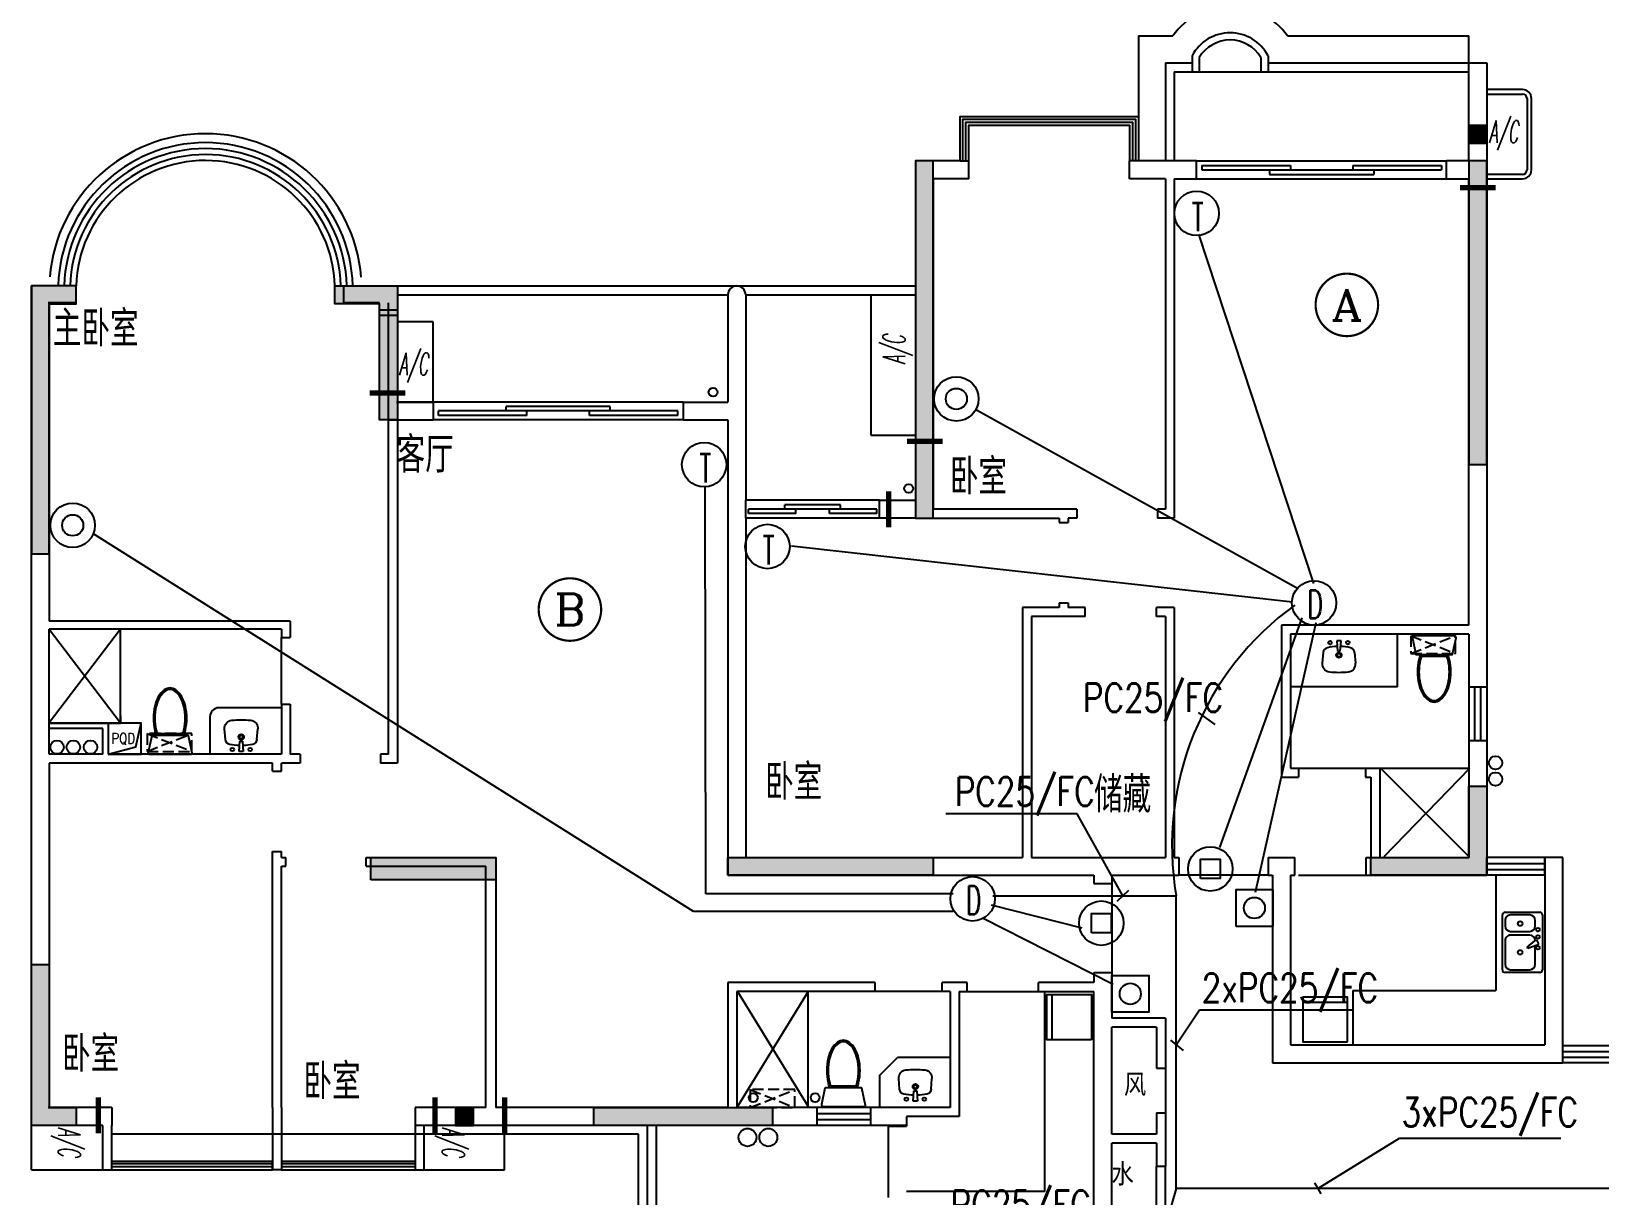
# Model space of a CAD drawing. Extents: x 51239 to 135339, y -206498 to -147098.
# Drawn here: x 94467 to 112030, y -172889 to -159850 of the extents above; entities that cross this region are included whole.
import ezdxf
from ezdxf.enums import TextEntityAlignment as Align

# ---------------------------------------------------------------- set-up
doc = ezdxf.new("R2010")
doc.units = 0
doc.header["$LTSCALE"] = 1000
doc.header["$MEASUREMENT"] = 0
for name, pattern in [('CONTINOUS', [0]), ('DASH', [0.35, 0.25, -0.1]), ('DASHED_50', [0.375, 0.25, -0.125])]:
    doc.linetypes.add(name, pattern=pattern)
doc.layers.get('0').update_dxf_attribs({"linetype": 'CONTINUOUS'})
for name, color, linetype in [('DJ', 4, 'CONTINUOUS'), ('KT', 251, 'CONTINUOUS'), ('PUB_TEXT', 7, 'CONTINUOUS'), ('WALL', 7, 'CONTINUOUS'), ('WINDOW', 7, 'CONTINUOUS'), ('WINDOW_TEXT', 7, 'CONTINUOUS'), ('厨卫', 251, 'CONTINUOUS'), ('文字', 7, 'CONTINUOUS'), ('构造柱', 7, 'CONTINUOUS'), ('柱', 252, 'CONTINUOUS'), ('热水器', 252, 'CONTINUOUS'), ('空调位', 7, 'CONTINUOUS'), ('管道', 6, 'CONTINUOUS'), ('轴线', 2, 'CONTINUOUS')]:
    doc.layers.add(name, color=color, linetype=linetype)
doc.styles.add('_HZTXT', font='txt.shx', dxfattribs={"width": 0.8, "bigfont": 'hztxt.shx'})
doc.styles.add('_SIMPLEX', font='SIMPLEX.shx', dxfattribs={"width": 0.8})
doc.styles.add('COMP', font='COMPLEX', dxfattribs={"bigfont": 'hztxt'})
doc.styles.add('DIM_FONT', font='wcad.shx', dxfattribs={"width": 0.8})
doc.styles.add('HZTXT', font='romans.shx', dxfattribs={"width": 0.8, "bigfont": 'hztxt.shx'})
doc.styles.add('ITALICC', font='italicc.shx', dxfattribs={"width": 0.6})
doc.styles.add('SIMPLEX', font='SIMPLEX.SHX')

# ---------------------------------------------------------------- blocks, each defined once
blk = doc.blocks.new('WC2')
for points in [[(211, 207, 0.354037), (207, 212), (24, 251, 0.477064), (0, 231), (0, -231, 0.477064), (12, -241), (207, -200, 0.354037), (211, -195)], [(218, 163), (218, -150, 0.033558), (269, -165, 0.056391), (405, -181, 0.056391), (541, -165, 0.070142), (644, -126, 0.106098), (721, -59, 0.162033), (743, 6, 0.162033), (721, 71, 0.106098), (644, 138, 0.070142), (541, 178, 0.056391), (405, 193, 0.056391), (269, 178, 0.033558)], [(232, 150), (232, -138, 0.027675), (273, -149, 0.056391), (405, -164, 0.056391), (537, -149, 0.070142), (636, -112, 0.106098), (708, -49, 0.162033), (726, 6, 0.162033), (708, 61, 0.106098), (636, 124, 0.070142), (537, 162, 0.056391), (405, 177, 0.056391), (273, 162, 0.027675)]]:
    blk.add_lwpolyline(points, format="xyb", close=True)
blk = doc.blocks.new('A')
at = {"layer": '厨卫'}
blk.add_lwpolyline([(-370, 0), (-59, 85), (0, 350)], dxfattribs=at)
blk.add_lwpolyline([(-370, 0), (0, 0), (0, 350), (-370, 350)], close=True, dxfattribs=at)
at = {"layer": '厨卫', "style": 'HZTXT', "width": 0.8}
blk.add_text('PQD', height=120, dxfattribs=at).set_placement((-333, 118))
blk = doc.blocks.new('RSQ')
at = {"layer": '热水器', "linetype": 'DASH', "ltscale": 0.5}
for p, q in [((-250, 0), (250, -200)), ((-250, -200), (250, 0))]:
    blk.add_line(p, q, dxfattribs=at)
blk.add_lwpolyline([(250, 0), (-250, 0), (-250, -200), (250, -200)], close=True, dxfattribs=at)
blk = doc.blocks.new('M_E29JIV')
at = {"color": 0, "linetype": 'ByBlock'}
for p, q in [((0, -307), (0, 307)), ((31, 338), (419, 338)), ((82, 245), (82, 40)), ((358, 307), (143, 307)), ((419, -20), (419, 245)), ((450, 307), (450, -307)), ((48, 2), (57, -12)), ((59, 31), (163, 70)), ((173, 53), (87, -18)), ((163, 70), (173, 53)), ((143, -82), (358, -82)), ((358, -123), (143, -123)), ((419, -338), (31, -338)), ((82, -184), (82, -245)), ((143, -307), (358, -307)), ((419, -245), (419, -184))]:
    blk.add_line(p, q, dxfattribs=at)
for centre, radius in [((51, 61), 20.5), ((251, 112), 25.6), ((51, -61), 20.5), ((51, -143), 20.5), ((251, -210), 25.6)]:
    blk.add_circle(centre, radius, dxfattribs=at)
for centre, radius, start, end in [((31, 307), 30.7, 90, 180), ((143, 245), 61.4, 90, 180), ((358, 245), 61.4, 0, 90), ((419, 307), 30.7, 0, 90), ((66, 12), 20.5, 110.5377, 210), ((74, -2), 20.5, 210, 309.4623), ((143, -20), 61.4, 180, 270), ((143, -184), 61.4, 90, 180), ((358, -20), 61.4, 270, 0), ((358, -184), 61.4, 0, 90), ((31, -307), 30.7, 180, 270), ((143, -245), 61.4, 180, 270), ((358, -245), 61.4, 270, 0), ((419, -307), 30.7, 270, 0)]:
    blk.add_arc(centre, radius, start, end, dxfattribs=at)
at = {"style": 'DIM_FONT', "width": 0.8, "flags": 9}
for tag in ['XSIZE', 'YSIZE']:
    blk.add_attdef(tag, (0, 0), '', height=0.5, dxfattribs=at)
blk = doc.blocks.new('_INDEX1')
at = {"const_width": 0.035}
blk.add_lwpolyline([(-0.5, 0, 1), (0.5, 0, 1)], format="xyb", close=True, dxfattribs=at)
at = {"style": 'COMP', "width": 2.333333}
blk.add_attdef('1', text='', height=0.5, dxfattribs=at).set_placement((-0.25, -0.25), (0.25, -0.25), align=Align.FIT)

msp = doc.modelspace()

# ---------------------------------------------------------------- hatches: boundary and pattern name
at = {"layer": '构造柱'}
for points in [[(110566.7, -161102.7), (110766.7, -161102.7), (110766.7, -160902.7), (110566.7, -160902.7)], [(99216.7, -172102.7), (99416.7, -172102.7), (99416.7, -171902.7), (99216.7, -171902.7)]]:
    msp.add_hatch(color=256, dxfattribs=at).paths.add_polyline_path(points)
at = {"layer": '柱'}
h = msp.add_hatch(color=256, dxfattribs=at)
h.paths.add_polyline_path([(110666.7, -173701.7), (110666.7, -173501.7), (111366.7, -173501.7), (111366.7, -175901.7), (110566.7, -175901.7), (110566.7, -175701.7), (111166.7, -175701.7), (111166.7, -173701.7)])
h.paths.add_polyline_path([(97566.7, -176501.7), (97066.7, -176501.7), (97066.7, -178101.7), (97266.7, -178101.7), (97266.7, -176701.7), (97566.7, -176701.7)])
h.paths.add_polyline_path([(97066.7, -180001.7), (97266.7, -180001.7), (97266.7, -181801.7), (97716.7, -181801.7), (97716.7, -182001.7), (97066.7, -182001.7)])
h.paths.add_polyline_path([(94466.7, -170301.7), (94666.7, -170301.7), (94666.7, -171901.7), (94966.7, -171901.7), (94966.7, -172101.7), (94466.7, -172101.7)])
h.paths.add_polyline_path([(94966.7, -162701.7), (94466.7, -162701.7), (94466.7, -165701.7), (94666.7, -165701.7), (94666.7, -162901.7), (94966.7, -162901.7)])
h.paths.add_polyline_path([(100266.7, -181801.7), (100266.7, -182001.7), (101666.7, -182001.7), (101666.7, -181801.7), (100966.7, -181801.7), (100966.7, -181001.7), (100766.7, -181001.7), (100766.7, -181801.7)])
h.paths.add_polyline_path([(101066.7, -175301.7), (101566.7, -175301.7), (101566.7, -177291.7), (101366.7, -177291.7), (101366.7, -175501.7), (101066.7, -175501.7)])
h.paths.add_polyline_path([(106266.7, -180901.7), (106466.7, -180901.7), (106466.7, -182501.7), (106266.7, -182501.7)])
h.paths.add_polyline_path([(110566.7, -180501.7), (110766.7, -180501.7), (110766.7, -182501.7), (110566.7, -182501.7)])
h.paths.add_polyline_path([(106466.7, -175301.7), (106466.7, -175501.7), (104466.7, -175501.7), (104466.7, -175301.7)])
h.paths.add_polyline_path([(109566.7, -173701.7), (109566.7, -173501.7), (108866.7, -173501.7), (108866.7, -175901.7), (109666.7, -175901.7), (109666.7, -175701.7), (109066.7, -175701.7), (109066.7, -173701.7)])
h.paths.add_polyline_path([(109066.7, -173701.7), (109066.7, -175701.7)], flags=16)
h.paths.add_polyline_path([(102266.7, -169301.7), (102266.7, -169101.7), (104566.7, -169101.7), (104566.7, -169301.7)])
h.paths.add_polyline_path([(98266.7, -169351.7), (98266.7, -169101.7), (99666.7, -169101.7), (99666.7, -169351.7)])
h.paths.add_polyline_path([(100766.7, -172101.7), (100766.7, -171901.7), (102766.7, -171901.7), (102766.7, -172101.7)])
h.paths.add_polyline_path([(97866.7, -162701.7), (98566.7, -162701.7), (98566.7, -164001.7), (98566.7, -164201.7), (98366.7, -164201.7), (98366.7, -162901.7), (97866.7, -162901.7)])
h.paths.add_polyline_path([(110566.7, -168301.7), (110766.7, -168301.7), (110766.7, -169301.7), (109466.7, -169301.7), (109466.7, -169101.7), (110566.7, -169101.7)])
h.paths.add_polyline_path([(104366.7, -165301.7), (104566.7, -165301.7), (104566.7, -161301.7), (104366.7, -161301.7)])
h.paths.add_polyline_path([(110566.7, -164701.7), (110766.7, -164701.7), (110766.7, -161301.7), (110566.7, -161301.7)])
h.paths.add_polyline_path([(125766.7, -169351.7), (125766.7, -169101.7), (124366.7, -169101.7), (124366.7, -169351.7)])
h.paths.add_polyline_path([(117566.7, -175301.7), (117566.7, -175501.7), (119566.7, -175501.7), (119566.7, -175301.7)])
h.paths.add_polyline_path([(113466.7, -180501.7), (113266.7, -180501.7), (113266.7, -182501.7), (113466.7, -182501.7)])
h.paths.add_polyline_path([(117766.7, -180901.7), (117566.7, -180901.7), (117566.7, -182501.7), (117766.7, -182501.7)])
h.paths.add_polyline_path([(114466.7, -173701.7), (114466.7, -173501.7), (115166.7, -173501.7), (115166.7, -175901.7), (114366.7, -175901.7), (114366.7, -175701.7), (114966.7, -175701.7), (114966.7, -173701.7)])
h.paths.add_polyline_path([(113366.7, -173701.7), (113366.7, -173501.7), (112666.7, -173501.7), (112666.7, -175901.7), (113466.7, -175901.7), (113466.7, -175701.7), (112866.7, -175701.7), (112866.7, -173701.7)])
h.paths.add_polyline_path([(114966.7, -173701.7), (114966.7, -175701.7)], flags=16)
h.paths.add_polyline_path([(123766.7, -181801.7), (123766.7, -182001.7), (122366.7, -182001.7), (122366.7, -181801.7), (123066.7, -181801.7), (123066.7, -181001.7), (123266.7, -181001.7), (123266.7, -181801.7)])
h.paths.add_polyline_path([(122966.7, -175301.7), (122466.7, -175301.7), (122466.7, -177291.7), (122666.7, -177291.7), (122666.7, -175501.7), (122966.7, -175501.7)])
h.paths.add_polyline_path([(113466.7, -168301.7), (113266.7, -168301.7), (113266.7, -169301.7), (114566.7, -169301.7), (114566.7, -169101.7), (113466.7, -169101.7)])
h.paths.add_polyline_path([(113466.7, -164701.7), (113266.7, -164701.7), (113266.7, -161301.7), (113466.7, -161301.7)])
h.paths.add_polyline_path([(121766.7, -169301.7), (121766.7, -169101.7), (119466.7, -169101.7), (119466.7, -169301.7)])
h.paths.add_polyline_path([(123266.7, -172101.7), (123266.7, -171901.7), (121266.7, -171901.7), (121266.7, -172101.7)])
h.paths.add_polyline_path([(119666.7, -165301.7), (119466.7, -165301.7), (119466.7, -161301.7), (119666.7, -161301.7)])
h.paths.add_polyline_path([(126966.7, -180001.7), (126766.7, -180001.7), (126766.7, -181801.7), (126316.7, -181801.7), (126316.7, -182001.7), (126966.7, -182001.7)])
h.paths.add_polyline_path([(126466.7, -176501.7), (126966.7, -176501.7), (126966.7, -178101.7), (126766.7, -178101.7), (126766.7, -176701.7), (126466.7, -176701.7)])
h.paths.add_polyline_path([(129566.7, -170301.7), (129366.7, -170301.7), (129366.7, -171901.7), (129066.7, -171901.7), (129066.7, -172101.7), (129566.7, -172101.7)])
h.paths.add_polyline_path([(126166.7, -162701.7), (125466.7, -162701.7), (125466.7, -164001.7), (125466.7, -164201.7), (125666.7, -164201.7), (125666.7, -162901.7), (126166.7, -162901.7)])
h.paths.add_polyline_path([(129066.7, -162701.7), (129566.7, -162701.7), (129566.7, -165701.7), (129366.7, -165701.7), (129366.7, -162901.7), (129066.7, -162901.7)])

# ---------------------------------------------------------------- linework, layer by layer
for p, q in [((107516.7, -161301.7), (110316.7, -161301.7)), ((107575.1, -161351.9), (108566.7, -161351.9)), ((107575.1, -161351.9), (107575.1, -161401.7)), ((107575.1, -161401.7), (108566.7, -161401.7)), ((108333.4, -161401.7), (108333.4, -161451.4)), ((108566.7, -161351.9), (108566.7, -161401.7)), ((108566.7, -161401.7), (109266.7, -161401.7)), ((109266.7, -161351.9), (110258.4, -161351.9)), ((109266.7, -161351.9), (109266.7, -161401.7)), ((109266.7, -161401.7), (110258.4, -161401.7)), ((109500.1, -161401.7), (109500.1, -161451.4)), ((110258.4, -161351.9), (110258.4, -161401.7)), ((107516.7, -161501.7), (110316.7, -161501.7)), ((108333.4, -161451.4), (109500.1, -161451.4)), ((101766.7, -164001.6), (98966.7, -164001.6)), ((101766.7, -164201.6), (98966.7, -164201.6)), ((99025.1, -164151.4), (99025.1, -164101.6)), ((100016.7, -164101.6), (99025.1, -164101.6)), ((100016.7, -164151.4), (99025.1, -164151.4)), ((100950.1, -164051.9), (99783.4, -164051.9)), ((99783.4, -164101.6), (99783.4, -164051.9)), ((100716.7, -164101.6), (100016.7, -164101.6)), ((100016.7, -164151.4), (100016.7, -164101.6)), ((101708.4, -164101.6), (100716.7, -164101.6)), ((100716.7, -164151.4), (100716.7, -164101.6)), ((101708.4, -164151.4), (100716.7, -164151.4)), ((100950.1, -164101.6), (100950.1, -164051.9)), ((101708.4, -164151.4), (101708.4, -164101.6)), ((103966.7, -165101.7), (102466.7, -165101.7)), ((103029.2, -165201.7), (102498, -165201.7)), ((102498, -165251.4), (102498, -165201.7)), ((103029.2, -165251.4), (102498, -165251.4)), ((102904.2, -165201.7), (102904.2, -165151.9)), ((103529.2, -165151.9), (102904.2, -165151.9)), ((103029.2, -165251.4), (103029.2, -165201.7)), ((103404.2, -165201.7), (103029.2, -165201.7)), ((103404.2, -165251.4), (103404.2, -165201.7)), ((103935.5, -165201.7), (103404.2, -165201.7)), ((103935.5, -165251.4), (103404.2, -165251.4)), ((103529.2, -165201.7), (103529.2, -165151.9)), ((103935.5, -165251.4), (103935.5, -165201.7)), ((103966.7, -165301.7), (102466.7, -165301.7)), ((110566.7, -167191.7), (110566.7, -167791.7)), ((110633.4, -167791.7), (110633.4, -167191.7)), ((110700.1, -167791.7), (110700.1, -167191.7)), ((110766.7, -167191.7), (110766.7, -167791.7)), ((111416.7, -169101.7), (110766.7, -169101.7)), ((110766.7, -169168.3), (111416.7, -169168.3)), ((110766.7, -169235), (111416.7, -169235)), ((111416.7, -169301.7), (110766.7, -169301.7)), ((112416.7, -171211.7), (111616.7, -171211.7)), ((111616.7, -171275), (112416.7, -171275)), ((111616.7, -171338.3), (112416.7, -171338.3)), ((112416.7, -171401.7), (111616.7, -171401.7)), ((107166.7, -171461.7), (107166.7, -171961.7)), ((103866.7, -171901.7), (103266.7, -171901.7)), ((103266.7, -171968.3), (103866.7, -171968.3)), ((103266.7, -172035), (103866.7, -172035)), ((103866.7, -172101.7), (103266.7, -172101.7)), ((95366.7, -172501.3), (97166.7, -172501.3)), ((97166.7, -172534.6), (95366.7, -172534.6)), ((97166.7, -172567.9), (95366.7, -172567.9)), ((95366.7, -172601.3), (97166.7, -172601.3)), ((97262.9, -172501.3), (98766.7, -172501.3)), ((98766.7, -172534.6), (97262.9, -172534.6)), ((98766.7, -172567.9), (97262.9, -172567.9)), ((97262.9, -172601.3), (98766.7, -172601.3))]:
    msp.add_line(p, q)
for points in [[(104866.7, -161301.7), (104866.7, -160801.7), (106866.7, -160801.7), (106866.7, -161301.7)], [(104900.1, -161301.7), (104900.1, -160835), (106833.4, -160835), (106833.4, -161301.7)], [(104933.4, -161301.7), (104933.4, -160868.3), (106800.1, -160868.3), (106800.1, -161301.7)], [(104966.7, -161301.7), (104966.7, -160901.7), (106766.7, -160901.7), (106766.7, -161301.7)]]:
    msp.add_lwpolyline(points)
at = {"layer": 'DJ'}
for p, q in [((107726.2, -167613.5), (107537.1, -167478)), ((106754.9, -169469.9), (106622.1, -169593.8)), ((107222.5, -171147.2), (107364.5, -171262.6)), ((108836, -172743.8), (108908.5, -172867.6))]:
    msp.add_line(p, q, dxfattribs=at)
at = {"layer": 'DJ', "linetype": 'CONTINOUS'}
for p, q in [((106178.4, -168613.1), (104709.4, -168613.1)), ((106688.7, -169531.6), (106178.4, -168613.1)), ((108874.7, -172809.8), (109788.8, -172244.1)), ((109788.8, -172244.1), (111596.8, -172244.1))]:
    msp.add_line(p, q, dxfattribs=at)
at = {"layer": 'DJ', "linetype": 'ByBlock'}
for p, q in [((107288.6, -171200.9), (107548.5, -170808.5)), ((107548.5, -170808.5), (109260.4, -170808.5))]:
    msp.add_line(p, q, dxfattribs=at)
at = {"layer": 'DJ'}
for points in [[(107561.1, -169338.5), (107561.1, -169120.8), (107778.8, -169120.8), (107778.8, -169338.5)], [(107957.8, -169873.1), (107957.8, -169461.3), (108369.6, -169461.3), (108369.6, -169873.1)], [(106340.5, -169946), (106340.5, -169728.3), (106558.2, -169728.3), (106558.2, -169946)], [(106568, -170835.3), (106568, -170423.5), (106979.8, -170423.5), (106979.8, -170835.3)]]:
    msp.add_lwpolyline(points, close=True, dxfattribs=at)
for centre, radius in [((107516.8, -161888.8), 248.7), ((104825.7, -163966.1), 248.7), ((104825.7, -163966.1), 118.1), ((102001.9, -164702.5), 248.7), ((94929.4, -165381.7), 248.7), ((94929.4, -165381.7), 118.1), ((102711, -165619.5), 248.7), ((108832.6, -166251), 248.7), ((107669.9, -169229.7), 248.7), ((105007.7, -169564.6), 248.7), ((106449.4, -169837.2), 248.7), ((108163.7, -169667.2), 118.1), ((106773.9, -170629.4), 118.1)]:
    msp.add_circle(centre, radius, dxfattribs=at)
at = {"layer": 'KT', "const_width": 60}
for points in [[(110466.7, -161601.7), (110866.7, -161601.7)], [(98256.7, -163901.6), (98656.7, -163901.6)], [(104272.4, -164441.6), (104672.4, -164441.6)], [(104066.7, -165003.2), (104066.7, -165403.2)], [(95216.7, -171789.4), (95216.7, -172189.4)], [(98985.8, -171789.4), (98985.8, -172189.4)], [(99766.7, -171789.4), (99766.7, -172189.4)]]:
    msp.add_lwpolyline(points, dxfattribs=at)
at = {"layer": 'WALL'}
for p, q in [((110566.7, -160201.7), (110766.7, -160201.7)), ((110566.7, -161301.7), (110566.7, -160201.7)), ((110766.7, -160201.7), (110766.7, -167191.7)), ((104366.7, -161301.7), (104366.7, -165101.7)), ((104866.7, -161301.7), (104366.7, -161301.7)), ((104866.7, -161301.7), (104866.7, -161301.7)), ((104866.7, -161301.7), (104966.7, -161301.7)), ((104966.7, -161501.7), (104966.7, -161301.7)), ((104966.7, -161301.7), (104966.7, -161301.7)), ((106766.7, -161501.7), (106766.7, -161301.7)), ((106766.7, -161301.7), (106766.7, -161301.7)), ((106866.7, -161301.7), (106766.7, -161301.7)), ((106866.7, -161301.7), (106866.7, -161301.7)), ((107516.7, -161301.7), (106866.7, -161301.7)), ((107516.7, -161501.7), (107516.7, -161301.7)), ((110316.7, -161501.7), (110316.7, -161301.7)), ((110566.7, -161301.7), (110316.7, -161301.7)), ((104566.7, -161501.7), (104566.7, -165201.7)), ((104966.7, -161501.7), (104566.7, -161501.7)), ((107166.7, -161501.7), (106766.7, -161501.7)), ((107166.7, -161501.7), (107166.7, -165201.7)), ((107266.7, -161501.7), (107266.7, -165301.7)), ((107266.7, -161501.7), (107516.7, -161501.7)), ((110316.7, -161501.7), (110566.7, -161501.7)), ((110566.7, -166501.7), (110566.7, -161501.7)), ((94466.7, -172101.7), (94466.7, -162700.6)), ((94966.7, -162700.6), (94466.7, -162700.6)), ((94966.7, -162890.6), (94966.7, -162700.6)), ((97966.7, -162890.6), (97966.7, -162700.6)), ((97966.7, -162700.6), (98556.7, -162700.6)), ((98566.7, -162700.6), (98566.7, -164001.6)), ((102266.7, -162800.6), (102266.7, -164001.6)), ((102466.7, -162800.6), (102466.7, -165101.7)), ((94966.7, -162890.6), (94656.7, -162890.6)), ((94666.7, -162890.6), (94666.7, -166456.6)), ((98366.7, -162890.6), (97966.7, -162890.6)), ((98466.7, -167946.6), (98466.7, -162890.6)), ((98556.7, -164001.6), (98966.7, -164001.6)), ((98966.7, -164001.6), (98966.7, -164201.6)), ((101766.7, -164001.6), (102266.7, -164001.6)), ((101766.7, -164001.6), (101766.7, -164201.6)), ((98456.7, -164201.6), (98966.7, -164201.6)), ((98566.7, -164201.6), (98566.7, -168046.6)), ((101766.7, -164201.6), (102266.7, -164201.6)), ((102266.7, -164201.6), (102266.7, -169301.7)), ((102466.7, -165301.7), (102466.7, -165101.7)), ((102466.7, -165101.7), (102466.7, -165101.7)), ((103966.7, -165101.7), (104366.7, -165101.7)), ((103966.7, -165301.7), (103966.7, -165101.7)), ((106176.7, -165201.7), (104556.7, -165201.7)), ((106176.7, -165201.7), (106176.7, -165301.7)), ((107076.7, -165201.7), (107076.7, -165301.7)), ((107166.7, -165201.7), (107076.7, -165201.7)), ((102466.7, -165301.7), (102466.7, -169111.7)), ((102466.7, -165301.7), (102466.7, -165301.7)), ((104366.7, -165301.7), (103966.7, -165301.7)), ((104466.7, -165301.7), (105976.7, -165301.7)), ((105976.7, -165301.7), (105976.7, -165351.7)), ((105976.7, -165351.7), (106076.7, -165351.7)), ((106176.7, -165301.7), (106076.7, -165301.7)), ((106076.7, -165301.7), (106076.7, -165351.7)), ((107266.7, -165301.7), (107076.7, -165301.7)), ((105566.7, -166301.7), (105566.7, -169101.7)), ((105976.7, -166301.7), (105566.7, -166301.7)), ((105976.7, -166251.7), (106076.7, -166251.7)), ((105976.7, -166251.7), (105976.7, -166301.7)), ((106076.7, -166251.7), (106076.7, -166301.7)), ((106266.7, -166301.7), (106076.7, -166301.7)), ((106266.7, -166401.7), (106266.7, -166301.7)), ((107066.7, -166401.7), (107066.7, -166301.7)), ((107266.7, -166301.7), (107066.7, -166301.7)), ((107266.7, -166301.7), (107266.7, -169101.7)), ((97366.7, -166456.6), (94666.7, -166456.6)), ((97366.7, -166456.6), (97366.7, -166636.6)), ((105666.7, -166401.7), (105666.7, -169101.7)), ((106266.7, -166401.7), (105666.7, -166401.7)), ((107166.7, -166401.7), (107066.7, -166401.7)), ((107166.7, -166401.7), (107166.7, -169101.7)), ((97266.7, -166546.6), (94666.7, -166546.6)), ((94666.7, -167946.6), (94666.7, -166546.6)), ((97266.7, -166546.6), (97266.7, -166636.6)), ((97266.7, -166636.6), (97366.7, -166636.6)), ((108466.7, -166501.7), (108466.7, -168201.7)), ((110566.7, -166501.7), (108466.7, -166501.7)), ((108566.7, -166601.7), (108566.7, -168101.7)), ((110566.7, -166601.7), (108566.7, -166601.7)), ((110566.7, -166601.7), (110566.7, -167191.7)), ((110566.7, -167191.7), (110766.7, -167191.7)), ((97266.7, -167386.6), (97366.7, -167386.6)), ((97266.7, -167386.6), (97266.7, -167946.6)), ((97366.7, -167386.6), (97366.7, -167946.6)), ((95326.7, -167596.6), (94666.7, -167596.6)), ((95266.7, -167656.6), (94666.7, -167656.6)), ((95266.7, -167946.6), (95266.7, -167656.6)), ((95326.7, -167596.6), (95326.7, -167946.6)), ((110566.7, -167791.7), (110566.7, -169101.7)), ((110566.7, -167791.7), (110766.7, -167791.7)), ((110766.7, -167791.7), (110766.7, -169101.7)), ((95266.7, -167946.6), (94666.7, -167946.6)), ((97166.7, -168046.6), (94666.7, -168046.6)), ((94666.7, -168046.6), (94666.7, -171911.7)), ((97266.7, -167946.6), (95326.7, -167946.6)), ((97166.7, -168136.6), (97166.7, -168046.6)), ((97476.7, -168046.6), (97266.7, -168046.6)), ((97266.7, -168136.6), (97266.7, -168046.6)), ((97476.7, -167946.6), (97366.7, -167946.6)), ((97476.7, -167946.6), (97476.7, -168046.6)), ((98376.7, -167946.6), (98376.7, -168046.6)), ((98466.7, -167946.6), (98376.7, -167946.6)), ((98566.7, -168046.6), (98376.7, -168046.6)), ((97166.7, -168136.6), (97266.7, -168136.6)), ((108466.7, -168201.7), (108656.7, -168201.7)), ((108566.7, -168101.7), (108656.7, -168101.7)), ((108656.7, -168101.7), (108656.7, -168201.7)), ((109406.7, -168101.7), (109406.7, -168201.7)), ((109406.7, -168101.7), (109566.7, -168101.7)), ((109406.7, -168201.7), (109466.7, -168201.7)), ((109466.7, -168201.7), (109466.7, -169111.7)), ((109566.7, -168101.7), (109566.7, -169101.7)), ((97166.7, -171901.7), (97166.7, -169036.6)), ((97166.7, -169036.6), (97266.7, -169036.6)), ((97266.7, -169100.6), (97266.7, -169036.6)), ((97266.7, -169100.6), (97316.7, -169100.6)), ((97316.7, -169200.6), (97316.7, -169100.6)), ((98216.7, -169200.6), (98216.7, -169100.6)), ((98216.7, -169100.6), (99666.7, -169100.6)), ((99666.7, -169100.6), (99666.7, -171901.7)), ((102456.7, -169101.7), (105566.7, -169101.7)), ((105666.7, -169101.7), (107166.7, -169101.7)), ((107266.7, -169101.7), (107316.7, -169101.7)), ((107316.7, -169101.7), (107316.7, -169301.7)), ((108316.7, -169101.7), (108616.7, -169101.7)), ((108316.7, -169101.7), (108316.7, -169301.7)), ((108616.7, -169301.7), (108616.7, -169101.7)), ((109416.7, -169301.7), (109416.7, -169101.7)), ((109416.7, -169101.7), (110566.7, -169101.7)), ((110766.7, -169301.7), (110766.7, -169101.7)), ((111416.7, -169301.7), (111416.7, -169101.7)), ((111616.7, -169101.7), (111416.7, -169101.7)), ((111416.7, -169101.7), (111416.7, -171201.7)), ((111616.7, -171401.7), (111616.7, -169101.7)), ((97266.7, -171901.7), (97266.7, -169200.6)), ((97266.7, -169200.6), (97316.7, -169200.6)), ((98216.7, -169200.6), (99556.7, -169200.6)), ((99556.7, -171901.7), (99556.7, -169200.6)), ((102266.7, -169301.7), (106366.7, -169301.7)), ((106366.7, -169301.7), (106366.7, -169391.7)), ((106566.7, -169301.7), (106566.7, -169391.7)), ((106566.7, -169301.7), (107316.7, -169301.7)), ((108316.7, -169301.7), (108366.7, -169301.7)), ((108366.7, -169301.7), (108366.7, -171401.7)), ((108566.7, -169301.7), (108616.7, -169301.7)), ((108566.7, -169301.7), (108566.7, -171201.7)), ((109416.7, -169301.7), (110766.7, -169301.7)), ((106366.7, -169391.7), (106566.7, -169391.7)), ((102266.7, -170501.7), (102266.7, -171911.7)), ((103916.7, -170501.7), (102266.7, -170501.7)), ((103916.7, -170601.7), (103916.7, -170501.7)), ((104946.7, -170501.7), (104666.7, -170501.7)), ((104666.7, -170601.7), (104666.7, -170501.7)), ((104946.7, -170601.7), (104946.7, -170501.7)), ((106366.7, -170501.7), (105746.7, -170501.7)), ((105746.7, -170601.7), (105746.7, -170501.7)), ((106366.7, -170391.7), (106366.7, -170501.7)), ((106366.7, -170391.7), (106566.7, -170391.7)), ((106566.7, -170391.7), (106566.7, -170901.7)), ((102366.7, -170601.7), (102366.7, -171911.7)), ((103916.7, -170601.7), (102366.7, -170601.7)), ((104756.7, -170601.7), (104666.7, -170601.7)), ((104756.7, -170601.7), (104756.7, -171901.7)), ((104856.7, -170601.7), (104856.7, -172001.7)), ((104856.7, -170601.7), (104946.7, -170601.7)), ((105746.7, -170601.7), (106366.7, -170601.7)), ((106366.7, -173501.7), (106366.7, -170601.7)), ((107166.7, -170901.7), (106566.7, -170901.7)), ((106566.7, -172201.7), (106566.7, -171001.7)), ((107066.7, -171001.7), (106566.7, -171001.7)), ((107066.7, -171001.7), (107066.7, -171461.7)), ((107166.7, -170901.7), (107166.7, -171461.7)), ((108566.7, -171201.7), (111416.7, -171201.7)), ((108366.7, -171401.7), (111616.7, -171401.7)), ((107066.7, -171461.7), (107166.7, -171461.7)), ((95366.7, -171901.7), (94656.7, -171901.7)), ((95366.7, -171901.7), (95366.7, -172101.7)), ((97166.7, -171901.7), (97166.7, -172601.3)), ((97166.7, -171901.7), (97166.7, -171901.7)), ((97266.7, -171901.7), (97266.7, -172601.3)), ((98766.7, -171901.7), (98766.7, -172101.7)), ((99556.7, -171901.7), (98766.7, -171901.7)), ((102266.7, -171901.7), (99666.7, -171901.7)), ((103266.7, -171901.7), (102366.7, -171901.7)), ((103266.7, -172101.7), (103266.7, -171901.7)), ((104756.7, -171901.7), (103866.7, -171901.7)), ((103866.7, -172101.7), (103866.7, -171901.7)), ((95266.7, -172101.7), (94466.7, -172101.7)), ((95266.7, -172601.3), (95266.7, -172101.7)), ((95366.7, -172601.3), (95366.7, -172101.2)), ((103266.7, -172101.7), (98766.7, -172101.7)), ((98766.7, -172101.7), (98766.7, -172601.3)), ((99766.7, -172101.7), (98766.7, -172101.7)), ((98866.7, -172601.3), (98866.7, -172101.7)), ((98866.7, -172601.3), (98866.7, -172108.3)), ((104266.7, -172101.7), (103866.7, -172101.7)), ((104066.7, -172110.3), (104266.7, -172110.3)), ((104066.7, -172110.3), (104266.7, -172110.3)), ((104856.7, -172001.7), (104266.7, -172001.7)), ((104266.7, -172001.7), (104266.7, -172101.7)), ((104266.7, -172010.3), (104266.7, -172110.3)), ((104266.7, -172010.3), (104266.7, -172110.3)), ((107066.7, -171961.7), (107066.7, -172201.7)), ((107066.7, -171961.7), (107166.7, -171961.7)), ((107166.7, -171961.7), (107166.7, -172557.7)), ((107066.7, -172201.7), (106566.7, -172201.7)), ((106566.7, -173501.7), (106566.7, -172301.7)), ((107066.7, -172301.7), (106566.7, -172301.7)), ((107066.7, -172301.7), (107066.7, -172557.7)), ((95266.7, -172601.3), (95366.7, -172601.3)), ((95366.7, -172601.3), (95366.7, -172501.3)), ((97166.7, -172601.3), (97166.7, -172501.3)), ((97266.7, -172601.3), (97166.7, -172601.3)), ((97266.7, -172601.3), (97166.7, -172601.3)), ((97266.7, -172501.3), (97266.7, -172601.3)), ((98766.7, -172501.3), (98766.7, -172601.3)), ((98766.7, -172601.3), (98866.7, -172601.3)), ((107066.7, -172557.7), (107166.7, -172557.7))]:
    msp.add_line(p, q, dxfattribs=at)
msp.add_arc((102366.7, -162800.6), 100, 0, 180, dxfattribs=at)
at = {"layer": 'WINDOW'}
for p, q in [((106866.7, -159901.7), (107250.5, -159901.7)), ((106866.7, -159901.7), (106866.7, -161301.7)), ((108532.9, -159901.7), (110566.7, -159901.7)), ((110566.7, -160201.7), (110566.7, -159901.7)), ((107466.7, -160122.3), (107466.7, -160301.7)), ((107546.7, -160143.1), (107546.7, -160301.7)), ((108236.7, -160143.1), (108236.7, -160301.7)), ((108316.7, -160122.3), (108316.7, -160301.7)), ((107166.7, -160201.7), (107466.7, -160201.7)), ((107166.7, -160201.7), (107166.7, -161301.7)), ((107266.7, -160301.7), (110566.7, -160301.7)), ((107266.7, -160301.7), (107266.7, -161301.7)), ((108316.7, -160201.7), (110566.7, -160201.7)), ((98366.7, -162700.6), (104366.6, -162701.6)), ((98566.7, -162800.6), (102266.7, -162800.6)), ((102466.7, -162800.6), (104366.7, -162800.6)), ((97266.7, -167386.6), (97266.7, -166636.6)), ((108656.7, -168101.7), (109406.7, -168101.7)), ((108316.7, -169301.7), (107316.7, -169301.7)), ((108656.7, -169301.7), (109456.7, -169301.7)), ((106566.7, -169391.7), (106566.7, -170391.7)), ((104666.7, -170601.7), (103916.7, -170601.7)), ((104946.7, -170601.7), (105746.7, -170601.7)), ((101367.1, -173501.7), (101367.1, -172101.7)), ((101367.1, -175301.7), (101367.1, -172101.7)), ((101467.1, -173501.7), (101467.1, -172101.7)), ((104066.7, -172910.3), (104066.7, -172110.3)), ((107066.7, -173057.7), (107066.7, -172557.7)), ((107166.7, -173057.7), (107166.7, -172557.7))]:
    msp.add_line(p, q, dxfattribs=at)
at = {"layer": 'WINDOW', "color": 8}
for p, q in [((101267.1, -172201.7), (95366.7, -172201.7)), ((101267.1, -175201.7), (101267.1, -172201.7))]:
    msp.add_line(p, q, dxfattribs=at)
at = {"layer": 'WINDOW'}
for centre, radius, start, end in [((107891.7, -160347.8), 781.1, 34.82906, 145.17094), ((107891.7, -160347.8), 481.1, 27.95073, 152.04927), ((107891.7, -160347.8), 401.1, 30.6737, 149.3263), ((96416.7, -162747.1), 1650.7, 1.79422, 178.16464), ((96416.7, -162747.1), 1584, 1.79422, 178.16464), ((96416.7, -162747.1), 1517.4, 1.79422, 178.16464), ((96416.7, -162747.1), 1450.7, 1.79422, 178.16464)]:
    msp.add_arc(centre, radius, start, end, dxfattribs=at)
at = {"layer": 'WINDOW', "color": 8}
msp.add_arc((96416.7, -162747.1), 1750.7, 4.7647, 175.20111, dxfattribs=at)
at = {"layer": '厨卫'}
for p, q in [((95466.7, -166546.6), (94666.7, -167595.6)), ((94666.7, -166546.6), (95466.7, -167595.6)), ((95466.7, -167595.6), (95466.7, -166546.6)), ((109133.6, -166674), (109087.2, -166674)), ((109087.2, -166674), (109094.7, -166790.8)), ((109126.1, -166790.8), (109133.6, -166674)), ((109766.7, -167191.7), (109766.7, -166601.7)), ((109094.7, -166790.8), (109126.1, -166790.8)), ((109766.7, -167191.7), (108576.7, -167191.7)), ((95466.7, -167516.6), (95466.7, -167595.6)), ((96467.2, -167525.8), (96467.2, -167946.6)), ((97256.7, -167425.8), (96567.2, -167425.8)), ((94665.8, -167596.6), (95465.8, -167596.6)), ((96793.5, -167914.3), (96801, -167797.6)), ((96801, -167797.6), (96832.4, -167797.6)), ((96832.4, -167797.6), (96839.9, -167914.3)), ((96839.9, -167914.3), (96793.5, -167914.3)), ((109566.7, -168101.7), (110576.7, -168101.7)), ((110566.7, -169091.7), (109576.9, -168101.7)), ((109616.7, -169091.7), (110576.7, -168101.7)), ((110866.7, -169291.7), (110866.7, -170591.7)), ((102376.7, -170601.7), (103166.7, -171891.7)), ((103166.7, -170601.7), (102376.7, -171891.7)), ((103166.7, -171891.7), (103166.7, -170601.7)), ((105816.7, -172841.7), (105816.7, -170601.7)), ((105897.4, -171145.3), (105897.4, -170635.3)), ((109267, -170591.7), (110866.7, -170591.7)), ((109267, -170591.7), (109267, -171191.7)), ((109208, -170725.6), (108708, -170725.6)), ((103966.1, -171541.7), (104166.1, -171341.7)), ((104766.7, -171341.7), (104166.1, -171341.7)), ((103966.1, -171541.7), (103966.1, -171891.7)), ((104343.5, -171830.1), (104351, -171713.4)), ((104351, -171713.4), (104382.4, -171713.4)), ((104382.4, -171713.4), (104389.9, -171830.1)), ((104389.9, -171830.1), (104343.5, -171830.1)), ((105816.7, -172841.7), (104266.7, -172841.7))]:
    msp.add_line(p, q, dxfattribs=at)
for points in [[(108934.2, -166807), (108924.1, -166925.9)], [(109286.5, -166807), (109296.7, -166925.9)], [(96640.6, -167781.3), (96630.4, -167662.4)], [(96992.9, -167781.3), (97003, -167662.4)], [(104190.6, -171697.1), (104180.4, -171578.3)], [(104542.9, -171697.1), (104553, -171578.3)]]:
    msp.add_lwpolyline(points, dxfattribs=at)
for points in [[(109091.4, -166738.8, 0.0463646), (108981.2, -166752.6, 0.3327345), (108934.2, -166807)], [(109286.5, -166807, 0.3327345), (109239.6, -166752.6, 0.0463646), (109129.4, -166738.8)], [(108924.1, -166925.9, 0.4090753), (109004.5, -167023.1)], [(109004.5, -167023.1, 0.0513874), (109216.2, -167023.1)], [(109216.2, -167023.1, 0.4090753), (109296.7, -166925.9)], [(96630.4, -167662.4, -0.4090753), (96710.9, -167565.3)], [(96710.9, -167565.3, -0.0513874), (96922.6, -167565.3)], [(96922.6, -167565.3, -0.4090753), (97003, -167662.4)], [(96797.7, -167849.5, -0.0463646), (96687.5, -167835.7, -0.3327345), (96640.6, -167781.3)], [(96992.9, -167781.3, -0.3327345), (96945.9, -167835.7, -0.0463646), (96835.8, -167849.5)], [(104180.4, -171578.3, -0.4090753), (104260.9, -171481.1)], [(104260.9, -171481.1, -0.0513874), (104472.6, -171481.1)], [(104472.6, -171481.1, -0.4090753), (104553, -171578.3)], [(104347.7, -171765.4, -0.0463646), (104237.5, -171751.6, -0.3327345), (104190.6, -171697.1)], [(104542.9, -171697.1, -0.3327345), (104495.9, -171751.6, -0.0463646), (104385.8, -171765.4)]]:
    msp.add_lwpolyline(points, format="xyb", dxfattribs=at)
for points in [[(106338.3, -171145.3), (105838.3, -171145.3), (105838.3, -170635.3), (106338.3, -170635.3)], [(109208, -171166.4), (109208, -170666.4), (108708, -170666.4), (108708, -171166.4)]]:
    msp.add_lwpolyline(points, close=True, dxfattribs=at)
for centre, radius in [((109010.4, -166695.9), 20), ((109210.4, -166695.9), 20), ((109110.4, -166835.9), 30), ((109110.4, -166835.9), 20), ((96816.7, -167752.4), 30), ((96716.7, -167892.4), 20), ((96816.7, -167752.4), 20), ((96916.7, -167892.4), 20), ((102550.9, -171790.5), 50), ((103244.4, -171790.5), 50), ((104366.7, -171668.3), 30), ((104366.7, -171668.3), 20), ((104266.7, -171808.3), 20), ((104466.7, -171808.3), 20)]:
    msp.add_circle(centre, radius, dxfattribs=at)
msp.add_arc((96567.2, -167525.8), 100, 90, 180, dxfattribs=at)
at = {"layer": '构造柱'}
for points in [[(110566.7, -161102.7), (110766.7, -161102.7), (110766.7, -160902.7), (110566.7, -160902.7)], [(99216.7, -172102.7), (99416.7, -172102.7), (99416.7, -171902.7), (99216.7, -171902.7)]]:
    msp.add_lwpolyline(points, close=True, dxfattribs=at)
at = {"layer": '柱'}
for points in [[(104366.7, -165301.7), (104566.7, -165301.7), (104566.7, -161301.7), (104366.7, -161301.7)], [(110566.7, -164701.7), (110766.7, -164701.7), (110766.7, -161301.7), (110566.7, -161301.7)]]:
    msp.add_lwpolyline(points, close=True, dxfattribs=at)
at = {"layer": '柱', "flags": 128}
for points in [[(94966.7, -162701.7), (94466.7, -162701.7), (94466.7, -165701.7), (94666.7, -165701.7), (94666.7, -162901.7), (94966.7, -162901.7), (94966.7, -162701.7)], [(97866.7, -162701.7), (98566.7, -162701.7), (98566.7, -164001.7), (98566.7, -164001.7), (98566.7, -164201.7), (98366.7, -164201.7), (98366.7, -162901.7), (97866.7, -162901.7), (97866.7, -162701.7)], [(110566.7, -168301.7), (110766.7, -168301.7), (110766.7, -169301.7), (109466.7, -169301.7), (109466.7, -169101.7), (110566.7, -169101.7), (110566.7, -168301.7)], [(98266.7, -169351.7), (98266.7, -169101.7), (99666.7, -169101.7), (99666.7, -169351.7), (98266.7, -169351.7)], [(102266.7, -169301.7), (102266.7, -169101.7), (104566.7, -169101.7), (104566.7, -169301.7), (102266.7, -169301.7)], [(94466.7, -170301.7), (94666.7, -170301.7), (94666.7, -171901.7), (94966.7, -171901.7), (94966.7, -172101.7), (94466.7, -172101.7), (94466.7, -170301.7)], [(100766.7, -172101.7), (100766.7, -171901.7), (102766.7, -171901.7), (102766.7, -172101.7), (100766.7, -172101.7)]]:
    msp.add_lwpolyline(points, dxfattribs=at)
at = {"layer": '空调位'}
for p, q in [((111166.7, -160501.7), (110766.7, -160501.7)), ((110766.7, -160551.7), (111166.7, -160551.7)), ((111216.7, -160601.7), (111216.7, -161401.7)), ((111266.7, -161401.7), (111266.7, -160601.7)), ((111166.7, -161451.7), (110766.7, -161451.7)), ((110766.7, -161501.7), (111166.7, -161501.7)), ((103866.7, -162800.6), (104366.7, -162800.6)), ((103866.7, -162800.6), (103866.7, -164370.6)), ((98566.7, -162970.6), (98366.7, -162970.6)), ((98566.7, -163030.6), (98366.7, -163030.6)), ((98966.7, -163101.6), (98566.7, -163101.6)), ((98966.7, -164001.6), (98966.7, -163101.6)), ((98966.7, -164001.6), (98566.7, -164001.6)), ((103866.7, -164370.6), (104366.7, -164370.6)), ((94466.7, -172601.3), (94466.7, -172108.3)), ((99766.7, -172601.3), (99766.7, -172101.7)), ((94466.7, -172601.3), (95266.7, -172601.3)), ((98866.7, -172601.3), (99766.7, -172601.3))]:
    msp.add_line(p, q, dxfattribs=at)
for centre in [(102101.9, -163890.8), (104292.3, -164969.7)]:
    msp.add_circle(centre, 50, dxfattribs=at)
for centre, radius, start, end in [((111166.7, -160601.7), 100, 0, 90), ((111166.7, -160601.7), 50, 0, 90), ((111166.7, -161401.7), 100, 270, 0), ((111166.7, -161401.7), 50, 270, 0)]:
    msp.add_arc(centre, radius, start, end, dxfattribs=at)
at = {"layer": '管道'}
for centre, radius in [((94754.2, -167866.5), 75), ((94937, -167866.5), 75), ((95129, -167866.5), 75), ((110864.6, -168040.9), 75), ((110864.6, -168223.7), 75), ((102487.1, -172236.8), 100), ((102720, -172236.8), 100)]:
    msp.add_circle(centre, radius, dxfattribs=at)
at = {"layer": '轴线'}
for p, q in [((108830.8, -166032.9), (107542.1, -162121.8)), ((108645.2, -166090.9), (105052.4, -164092.1)), ((102020.7, -169510.7), (102014.4, -164956.7)), ((101882.6, -169705.9), (95154.6, -165474.4)), ((108590.9, -166241.1), (102981, -165616.3)), ((107778.3, -168990.4), (108697.1, -166416.5)), ((108177.2, -169489.3), (108855.1, -166471.8)), ((104789.4, -169510.7), (102020.7, -169510.7)), ((106233.6, -169894), (105218.4, -169637.7)), ((104789.4, -169705.9), (101882.6, -169705.9)), ((106581.3, -170525.6), (105116.9, -169781.9))]:
    msp.add_line(p, q, dxfattribs=at)
at = {"layer": '轴线', "linetype": 'CONTINOUS'}
for p, q in [((105234.5, -169531.6), (107288.6, -169531.6)), ((107288.6, -172809.8), (107288.6, -169531.6)), ((107288.6, -172809.8), (107002, -173781)), ((116744.9, -172809.8), (107288.6, -172809.8))]:
    msp.add_line(p, q, dxfattribs=at)
msp.add_arc((110565.2, -168969.1), 3324.6, 125.85151, 189.74171, dxfattribs=at)

# ---------------------------------------------------------------- block references
at = {"layer": 'PUB_TEXT'}
ref = msp.add_blockref('_INDEX1', (109199.1, -162913.3), dxfattribs=dict(at, xscale=700, yscale=700, zscale=700))
ref.add_attrib('1', 'A', dxfattribs={"layer": '0', "height": 350, "style": 'COMP', "width": 1.166667}).set_placement((109024.1, -163088.3), (109374.1, -163088.3), align=Align.FIT)
ref = msp.add_blockref('_INDEX1', (100498.2, -166325.2), dxfattribs=dict(at, xscale=700, yscale=700, zscale=700))
ref.add_attrib('1', 'B', dxfattribs={"layer": '0', "height": 350, "style": 'COMP', "width": 1.235294}).set_placement((100323.2, -166500.2), (100673.2, -166500.2), align=Align.FIT)
at = {"layer": 'WINDOW'}
msp.add_blockref('A', (95696.7, -167946.6), dxfattribs=at)
at = {"layer": '厨卫'}
for p, rotation in [((110170.7, -166618), 270), ((96026.1, -167946.6), 90), ((103566.7, -171891.7), 90)]:
    msp.add_blockref('WC2', p, dxfattribs=dict(at, rotation=rotation))
at = {"layer": '厨卫', "linetype": 'ByBlock', "rotation": 180}
msp.add_blockref('M_E29JIV', (111390.6, -170052.4), dxfattribs=at)
at = {"layer": '热水器'}
for p in [(110164.3, -166618), (96013.5, -167714.2), (102766.7, -171701.7)]:
    msp.add_blockref('RSQ', p, dxfattribs=at)

# ---------------------------------------------------------------- texts
at = {"layer": 'DJ', "style": '_SIMPLEX', "width": 0.6}
for s, p in [('T', (107463.8, -162088.6)), ('T', (101948.9, -164902.2)), ('T', (102657.9, -165819.2)), ('D', (108756, -166427.2)), ('D', (104931.1, -169740.8))]:
    msp.add_text(s, height=320, dxfattribs=at).set_placement(p)
at = {"layer": 'DJ', "linetype": 'DASHED_50', "ltscale": 1000, "style": '_HZTXT', "width": 0.8}
for s, p in [('PC25/FC', (106243.9, -167472.2)), ('PC25/FC', (104808.1, -168524)), ('2xPC25/FC', (107573.5, -170722.4)), ('3xPC25/FC', (109812.6, -172113.3)), ('PC25/FC', (104762.1, -173151.6))]:
    msp.add_text(s, height=320, dxfattribs=at).set_placement(p)
at = {"layer": 'WINDOW_TEXT', "style": 'SIMPLEX', "flags": 9}
msp.add_attdef('A', text='', height=1, rotation=90, dxfattribs=at).set_placement((104916.7, -161301.7), align=Align.MIDDLE)
at = {"layer": '文字', "style": 'HZTXT', "width": 0.8}
for s, p in [('主卧室', (94707.2, -163380.3)), ('客厅', (98557.2, -164792.3)), ('卧室', (104753.6, -165037.6)), ('卧室', (102684.7, -168457.8)), ('储藏', (106367.8, -168599.1)), ('卧室', (94809.6, -171502.8)), ('卧室', (97512.7, -171811.4)), ('卧室', (97512.7, -171811.4))]:
    msp.add_text(s, height=400, dxfattribs=at).set_placement(p)
at = {"layer": '空调位', "style": 'ITALICC', "width": 0.5}
for p in [(110791.2, -161098.2), (110791.2, -161098.2), (98583.4, -163699.9)]:
    msp.add_text('A/C', height=250, dxfattribs=at).set_placement(p)
for rotation, p in [(90, (104254, -163577.1)), (270, (94768.4, -172124.9)), (270, (99068.4, -172124.9))]:
    msp.add_text('A/C', height=250, rotation=rotation, dxfattribs=at).set_placement(p)
at = {"layer": '空调位', "style": 'HZTXT'}
for s, p in [('风', (106701.9, -171773.8)), ('水', (106563.4, -172776.1))]:
    msp.add_text(s, height=250, dxfattribs=at).set_placement(p)

doc.saveas('drawing.dxf')
